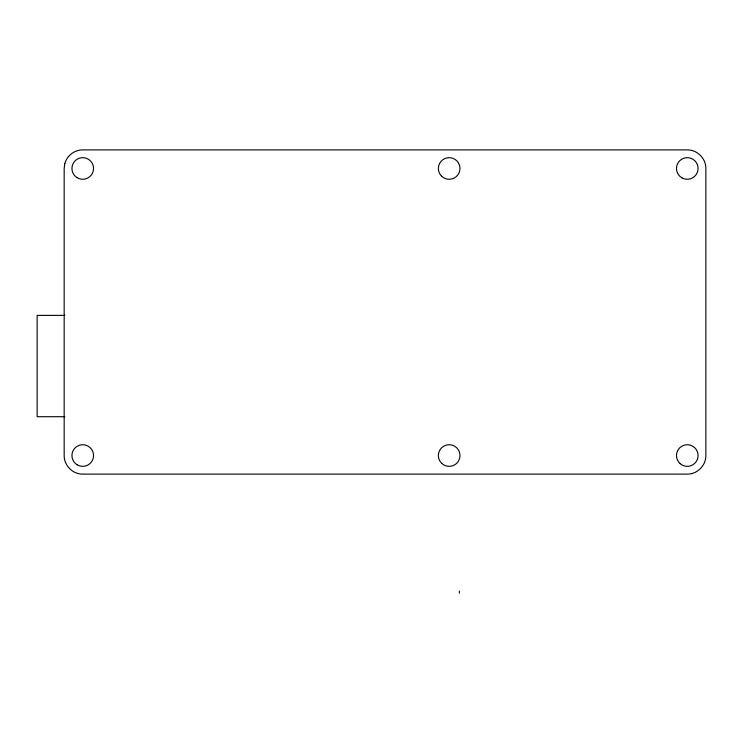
<?xml version="1.0" encoding="UTF-8"?>
<svg xmlns="http://www.w3.org/2000/svg" width="743" height="743" viewBox="0 0 743 743"><rect width="100%" height="100%" fill="white"/><g stroke="black" fill="none" stroke-linecap="round" stroke-linejoin="round"><path stroke-width="1.11" d="M64.799 315.385L37.15 315.385L37.15 416.702L64.799 416.702M459.378 591.056L459.378 593.1M64.799 163.664L64.167 168.475L64.167 455.543C63.991 465.499 72.786 474.294 82.742 474.118L687.275 474.118C697.24 474.294 706.026 465.499 705.85 455.543L705.85 168.475C706.026 158.51 697.24 149.714 687.275 149.9L82.742 149.9C74.532 149.835 66.842 155.714 64.799 163.664M441.583 176.165A10.811 10.811 0 0 0 459.629 171.206A10.811 10.811 0 0 0 446.32 158.055A10.811 10.811 0 0 0 441.583 176.165M76.91 177.568A10.811 10.811 0 0 0 93.534 168.967A10.811 10.811 0 0 0 77.774 158.872A10.811 10.811 0 0 0 76.91 177.568M441.788 463.428A10.811 10.811 0 0 0 459.703 457.994A10.811 10.811 0 0 0 446.041 445.196A10.811 10.811 0 0 0 441.788 463.428M680.161 463.669A10.811 10.811 0 0 0 697.881 457.642A10.811 10.811 0 0 0 683.792 445.308A10.811 10.811 0 0 0 680.161 463.669M681.87 177.828A10.811 10.811 0 0 0 698.086 168.475A10.811 10.811 0 0 0 681.87 159.113A10.811 10.811 0 0 0 681.87 177.828M77.161 464.793A10.811 10.811 0 0 0 93.553 455.747A10.811 10.811 0 0 0 77.513 446.079A10.811 10.811 0 0 0 77.161 464.793"/></g></svg>
